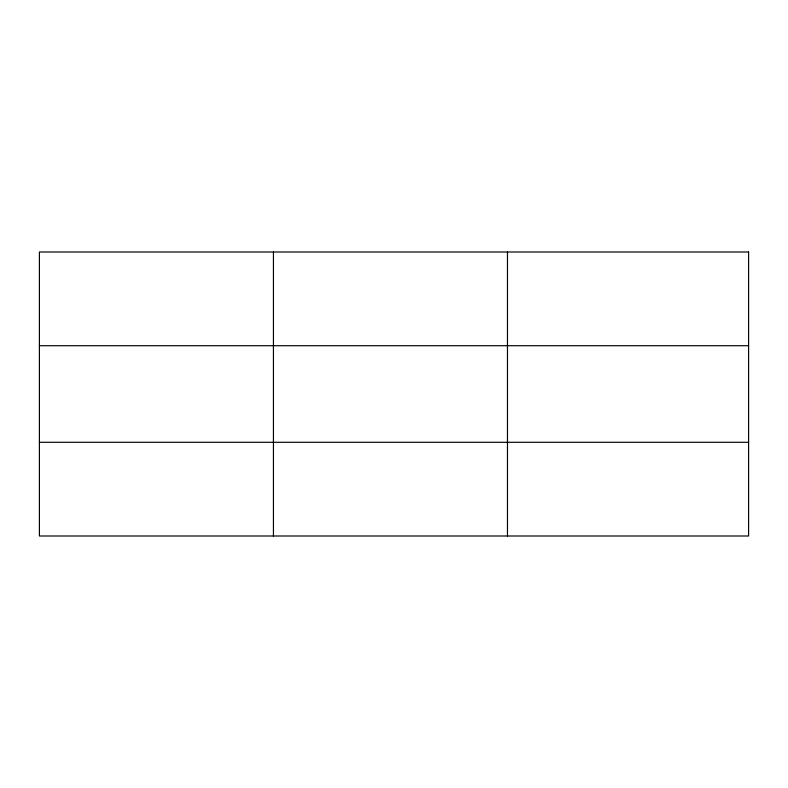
<?xml version="1.0" encoding="UTF-8"?>
<svg xmlns="http://www.w3.org/2000/svg" width="788" height="788" viewBox="0 0 788 788"><rect width="100%" height="100%" fill="white"/><g stroke="black" fill="none" stroke-linecap="round" stroke-linejoin="round"><path stroke-width="1.18" d="M273.436 252.002L273.436 535.998M507.472 252.002L507.472 535.998M39.4 345.715L748.6 345.715M39.4 442.285L748.6 442.285M748.6 252.002L748.6 535.998L39.4 535.998L39.4 252.002L748.6 252.002"/></g></svg>
